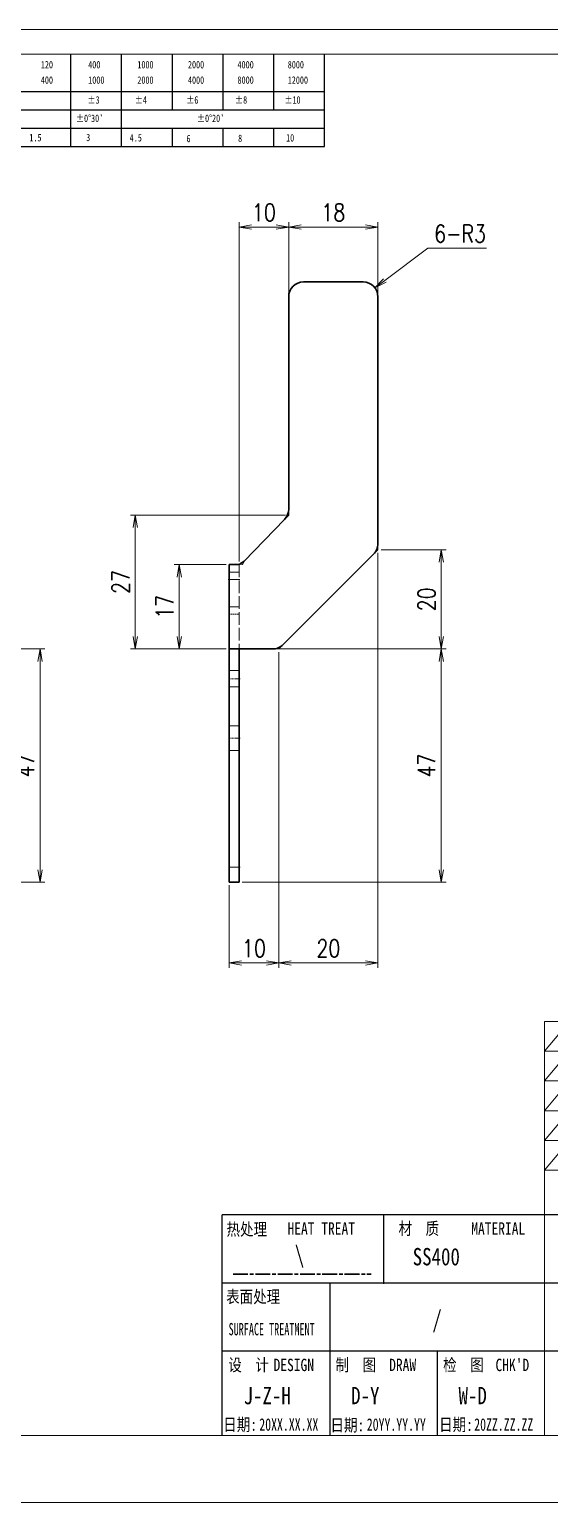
# Model space of a CAD drawing. Header units: millimetres. Extents: x 142029 to 212337, y -20537 to 1533.
# Drawn here: x 144058 to 144162.8, y 357.9 to 654.9 of the extents above; entities that cross this region are included whole.
import ezdxf
from ezdxf.enums import TextEntityAlignment as Align

# ---------------------------------------------------------------- set-up
doc = ezdxf.new("R2010")
doc.units = ezdxf.units.MM
doc.header["$LTSCALE"] = 0.5
for name, pattern in [('AM_ISO02W050x2', [3.75, 3, -0.75]), ('AM_ISO08W050x2', [9, 6, -0.75, 1.5, -0.75]), ('AM_ISO09W050', [22.5, 12, -1.5, 3, -1.5, 3, -1.5]), ('DASHDOT', [18.5, 12, -3, 0.5, -3]), ('DASHED', [15, 12, -3])]:
    doc.linetypes.add(name, pattern=pattern)
for name, color, linetype, lineweight in [('中心线', 2, 'AM_ISO08W050x2', 18), ('双点划线', 6, 'AM_ISO09W050', 18), ('图框', 7, 'Continuous', 18), ('标注线', 3, 'Continuous', 18), ('热处理', 7, 'Continuous', 20), ('粗实线', 7, 'Continuous', 35), ('粗点划线', 6, 'AM_ISO08W050x2', 35), ('虚线', 1, 'AM_ISO02W050x2', 18)]:
    doc.layers.add(name, color=color, linetype=linetype, lineweight=lineweight)
for name, color, linetype in [('图\\M+19E79\\M+195B6\\M+18E9A', 7, 'Continuous'), ('材质', 7, 'Continuous'), ('表面处理', 7, 'Continuous')]:
    doc.layers.add(name, color=color, linetype=linetype)
doc.layers.add('打印', color=7, linetype='Continuous', lineweight=15, plot=False)
doc.layers.add('打印-禁用', color=7, linetype='Continuous', lineweight=15, plot=False)
doc.styles.add('DIM', font='romans.shx', dxfattribs={"width": 0.8, "bigfont": 'bigfont.shx'})
doc.styles.add('国标', font='simfang.ttf', dxfattribs={"width": 0.8})
doc.dimstyles.new('XR 1-1$0', dxfattribs={"dimtxt": 3.5, "dimasz": 2.5, "dimexe": 1, "dimexo": 0.625, "dimgap": 1.2, "dimtad": 1, "dimzin": 9, "dimdsep": 46, "dimtxsty": 'DIM', "dimblk": 'OPEN', "dimcen": 0, "dimclrd": 8, "dimclre": 8, "dimclrt": 2, "dimazin": 2, "dimtfac": 0.5, "dimtmove": 0, "dimatfit": 3, "dimldrblk": 'OPEN', "dimfxl": 0, "dimtolj": 2, "dimlwd": 18, "dimlwe": 18, "dimarcsym": 0})
doc.dimstyles.new('XR 1-1$4', dxfattribs={"dimtxt": 3.5, "dimasz": 2.5, "dimexe": 1, "dimexo": 0.625, "dimgap": 1.2, "dimtad": 1, "dimtoh": 1, "dimdsep": 46, "dimtxsty": 'DIM', "dimblk": 'OPEN', "dimcen": 0, "dimclrd": 8, "dimclre": 8, "dimclrt": 2, "dimazin": 2, "dimtfac": 0.5, "dimtofl": 0, "dimtmove": 0, "dimatfit": 3, "dimldrblk": 'OPEN', "dimfxl": 0, "dimtolj": 2, "dimlwd": 18, "dimlwe": 18, "dimarcsym": 0})

# ---------------------------------------------------------------- blocks, each defined once
blk = doc.blocks.new('GZDEH零件A3图框V01版')
at = {"layer": '图\\M+19E79\\M+195B6\\M+18E9A', "color": 9}
for p, q in [((3061.98, -1561.98), (3061.98, -1554.46)), ((3072.2, -1561.98), (3072.2, -1554.46)), ((3082.42, -1561.98), (3082.42, -1554.46)), ((3092.64, -1561.98), (3092.64, -1554.46)), ((3102.86, -1561.98), (3102.86, -1554.46)), ((3113.09, -1573.08), (3113.09, -1554.46)), ((2996.09, -1561.98), (3113.09, -1561.98)), ((3061.98, -1573.08), (3061.98, -1561.98)), ((3072.2, -1573.08), (3072.2, -1561.98)), ((3082.42, -1565.68), (3082.42, -1561.98)), ((3092.64, -1565.68), (3092.64, -1561.98)), ((3102.86, -1565.68), (3102.86, -1561.98)), ((2996.09, -1565.68), (3113.09, -1565.68)), ((2996.09, -1569.38), (3113.09, -1569.38)), ((3082.42, -1573.08), (3082.42, -1569.48)), ((3092.64, -1573.08), (3092.64, -1569.38)), ((3102.86, -1573.08), (3102.86, -1569.38)), ((2990.09, -1573.08), (3113.09, -1573.08)), ((3272.49, -1788.46), (3092.49, -1788.46)), ((3124.99, -1788.46), (3124.99, -1802.35)), ((3181.99, -1802.21), (3092.49, -1802.21)), ((3114.17, -1802.21), (3114.17, -1815.96)), ((3181.99, -1815.96), (3092.49, -1815.96)), ((3114.17, -1815.96), (3114.17, -1832.96)), ((3114.17, -1815.96), (3114.17, -1832.96)), ((3135.83, -1815.96), (3135.83, -1832.96)), ((3135.83, -1815.96), (3135.83, -1832.96))]:
    blk.add_line(p, q, dxfattribs=at)
at = {"layer": '图\\M+19E79\\M+195B6\\M+18E9A', "color": 7}
blk.add_line((3272.49, -1788.46), (3092.49, -1788.46), dxfattribs=at)
at = {"layer": '图\\M+19E79\\M+195B6\\M+18E9A', "color": 9, "linetype": 'Continuous'}
blk.add_line((3092.49, -1832.96), (3092.49, -1788.46), dxfattribs=at)
at = {"layer": '图框', "linetype": 'Continuous'}
for p, q in [((3272.49, -1554.46), (2882.49, -1554.46)), ((3157.49, -1749.46), (3272.49, -1749.46)), ((3157.49, -1832.96), (3157.49, -1749.46)), ((2882.49, -1832.96), (3272.49, -1832.96))]:
    blk.add_line(p, q, dxfattribs=at)
at = {"layer": '图框', "color": 9}
for p, q in [((3157.49, -1755.46), (3162.49, -1749.46)), ((3157.49, -1755.46), (3272.49, -1755.46)), ((3157.49, -1761.46), (3162.49, -1755.46)), ((3157.49, -1761.46), (3272.49, -1761.46)), ((3157.49, -1767.46), (3162.49, -1761.46)), ((3157.49, -1767.46), (3272.49, -1767.46)), ((3157.49, -1773.46), (3162.49, -1767.46)), ((3157.49, -1773.46), (3272.49, -1773.46)), ((3157.49, -1779.46), (3162.49, -1773.46)), ((3157.49, -1779.46), (3272.49, -1779.46))]:
    blk.add_line(p, q, dxfattribs=at)
at = {"layer": '打印-禁用', "linetype": 'Continuous'}
for p, q in [((3277.49, -1549.46), (2857.49, -1549.46)), ((2857.49, -1846.46), (3277.49, -1846.46))]:
    blk.add_line(p, q, dxfattribs=at)
at = {"layer": '图\\M+19E79\\M+195B6\\M+18E9A', "color": 9, "style": '国标'}
for s, height, width, p in [('120', 1.5, 0.8, (3055.91, -1557.31)), ('400', 1.5, 0.8, (3065.46, -1557.31)), ('1000', 1.5, 0.8, (3075.36, -1557.31)), ('2000', 1.5, 0.8, (3085.57, -1557.31)), ('4000', 1.5, 0.8, (3095.57, -1557.31)), ('8000', 1.5, 0.8, (3105.7, -1557.31)), ('400', 1.5, 0.8, (3055.91, -1560.41)), ('1000', 1.5, 0.8, (3065.46, -1560.41)), ('2000', 1.5, 0.8, (3075.36, -1560.41)), ('4000', 1.5, 0.8, (3085.57, -1560.41)), ('8000', 1.5, 0.8, (3095.57, -1560.41)), ('12000', 1.5, 0.8, (3105.7, -1560.41)), ('±3', 1.5, 0.8, (3065.3, -1564.42)), ('±4', 1.5, 0.8, (3074.85, -1564.42)), ('±6', 1.5, 0.8, (3085.22, -1564.42)), ('±8', 1.5, 0.8, (3095.06, -1564.42)), ('±10', 1.5, 0.8, (3105.02, -1564.42)), ("±0%%D30'", 1.5, 0.8, (3062.98, -1568.12)), ("±0%%D20'", 1.5, 0.8, (3087.38, -1568.12)), ('1.5', 1.5, 0.8, (3053.59, -1572.01)), ('3', 1.5, 0.8, (3065.05, -1571.98)), ('4.5', 1.5, 0.8, (3073.82, -1572.05)), ('6', 1.5, 0.8, (3085.28, -1572.19)), ('8', 1.5, 0.8, (3095.68, -1572.15)), ('10', 1.5, 0.8, (3105.36, -1572.06)), ('热处理', 2.5, 0.8, (3093.35, -1792.61)), ('材  质', 2.5, 0.8, (3128.04, -1792.46)), ('表面处理', 2.5, 0.8, (3093.27, -1806.21)), ('SURFACE TREATMENT', 2.5, 0.6, (3093.77, -1812.75)), (' DESIGN', 2.5, 0.8, (3101.47, -1819.96)), (' DRAW', 2.5, 0.8, (3124.78, -1819.96)), ("CHK'D", 2.5, 0.8, (3147.58, -1819.96))]:
    blk.add_text(s, height=height, dxfattribs=dict(at, width=width)).set_placement(p)
at = {"layer": '图\\M+19E79\\M+195B6\\M+18E9A', "color": 9, "style": '国标', "width": 0.8}
for s, p in [('HEAT TREAT', (3112.45, -1792.46)), ('MATERIAL', (3148.14, -1792.46)), ('设  计', (3097.79, -1819.96)), ('制  图', (3119.43, -1819.96)), ('检  图', (3141.11, -1819.96)), ('日期:', (3096.09, -1832)), ('日期:', (3117.71, -1832.1)), ('日期:', (3139.62, -1832))]:
    blk.add_text(s, height=2.5, dxfattribs=at).set_placement(p, align=Align.CENTER)
blk = doc.blocks.new('DEH A3')
at = {"layer": '图框'}
blk.add_blockref('GZDEH零件A3图框V01版', (-2857.49, 1846.46), dxfattribs=at)
blk = doc.blocks.new('_Open')
at = {"color": 0, "linetype": 'ByBlock', "lineweight": -2}
for p, q in [((-1, 0.17), (0, 0)), ((-1, -0.17), (0, 0)), ((0, 0), (-1, 0))]:
    blk.add_line(p, q, dxfattribs=at)
blk = doc.blocks.new('*D79')
at = {"layer": 'Defpoints', "color": 0, "transparency": 16777216}
for p in [(144048.61, 530.01), (144041.61, 483.01), (144060.1, 483.01)]:
    blk.add_point(p, dxfattribs=at)
at = {"layer": '标注线', "color": 8, "lineweight": 18, "transparency": 16777216}
for p, q in [((144049.24, 530.01), (144061.1, 530.01)), ((144060.1, 527.51), (144060.1, 485.51)), ((144042.24, 483.01), (144061.1, 483.01))]:
    blk.add_line(p, q, dxfattribs=at)
at = {"layer": '标注线', "color": 8, "linetype": 'ByBlock', "lineweight": 18, "transparency": 16777216, "xscale": 2.5, "yscale": 2.5, "zscale": 2.5}
for p, rotation in [((144060.1, 530.01), 90), ((144060.1, 483.01), 270)]:
    blk.add_blockref('_Open', p, dxfattribs=dict(at, rotation=rotation))
at = {"layer": '标注线', "color": 2, "transparency": 16777216, "insert": (144057.15, 506.51), "char_height": 3.5, "attachment_point": 5, "rotation": 90, "style": 'DIM'}
blk.add_mtext('\\A2;47', dxfattribs=at)
blk = doc.blocks.new('*D91')
at = {"layer": 'Defpoints', "color": 0, "transparency": 16777216}
for p in [(144106.99, 530.01), (144141.01, 530.01), (144100.24, 483.01)]:
    blk.add_point(p, dxfattribs=at)
at = {"layer": '标注线', "color": 8, "lineweight": 18, "transparency": 16777216}
for p, q in [((144107.62, 530.01), (144142.01, 530.01)), ((144141.01, 485.51), (144141.01, 527.51)), ((144100.86, 483.01), (144142.01, 483.01))]:
    blk.add_line(p, q, dxfattribs=at)
at = {"layer": '标注线', "color": 8, "linetype": 'ByBlock', "lineweight": 18, "transparency": 16777216, "xscale": 2.5, "yscale": 2.5, "zscale": 2.5}
for p, rotation in [((144141.01, 530.01), 90), ((144141.01, 483.01), 270)]:
    blk.add_blockref('_Open', p, dxfattribs=dict(at, rotation=rotation))
at = {"layer": '标注线', "color": 2, "transparency": 16777216, "insert": (144138.06, 506.51), "char_height": 3.5, "attachment_point": 5, "rotation": 90, "style": 'DIM'}
blk.add_mtext('\\A2;47', dxfattribs=at)
blk = doc.blocks.new('*D92')
at = {"layer": 'Defpoints', "color": 0, "transparency": 16777216}
for p in [(144128.24, 550.01), (144141.01, 550.01), (144106.99, 530.01)]:
    blk.add_point(p, dxfattribs=at)
at = {"layer": '标注线', "color": 8, "lineweight": 18, "transparency": 16777216}
for p, q in [((144128.86, 550.01), (144142.01, 550.01)), ((144141.01, 532.51), (144141.01, 547.51)), ((144107.62, 530.01), (144142.01, 530.01))]:
    blk.add_line(p, q, dxfattribs=at)
at = {"layer": '标注线', "color": 8, "linetype": 'ByBlock', "lineweight": 18, "transparency": 16777216, "xscale": 2.5, "yscale": 2.5, "zscale": 2.5}
for p, rotation in [((144141.01, 550.01), 90), ((144141.01, 530.01), 270)]:
    blk.add_blockref('_Open', p, dxfattribs=dict(at, rotation=rotation))
at = {"layer": '标注线', "color": 2, "transparency": 16777216, "insert": (144138.06, 540.01), "char_height": 3.5, "attachment_point": 5, "rotation": 90, "style": 'DIM'}
blk.add_mtext('\\A2;20', dxfattribs=at)
blk = doc.blocks.new('*D93')
at = {"layer": 'Defpoints', "color": 0, "transparency": 16777216}
for p in [(144110.24, 615.07), (144110.24, 601.01), (144128.24, 601.01)]:
    blk.add_point(p, dxfattribs=at)
at = {"layer": '标注线', "color": 8, "lineweight": 18, "transparency": 16777216}
for p, q in [((144110.24, 601.63), (144110.24, 616.07)), ((144125.74, 615.07), (144112.74, 615.07)), ((144128.24, 601.63), (144128.24, 616.07))]:
    blk.add_line(p, q, dxfattribs=at)
at = {"layer": '标注线', "color": 8, "linetype": 'ByBlock', "lineweight": 18, "transparency": 16777216, "xscale": 2.5, "yscale": 2.5, "zscale": 2.5, "rotation": 180}
blk.add_blockref('_Open', (144110.24, 615.07), dxfattribs=at)
at = {"layer": '标注线', "color": 8, "linetype": 'ByBlock', "lineweight": 18, "transparency": 16777216, "xscale": 2.5, "yscale": 2.5, "zscale": 2.5}
blk.add_blockref('_Open', (144128.24, 615.07), dxfattribs=at)
at = {"layer": '标注线', "color": 2, "transparency": 16777216, "insert": (144119.24, 618.02), "char_height": 3.5, "attachment_point": 5, "style": 'DIM'}
blk.add_mtext('\\A2;18', dxfattribs=at)
blk = doc.blocks.new('*D94')
at = {"layer": 'Defpoints', "color": 0, "transparency": 16777216}
for p in [(144100.24, 615.07), (144110.24, 601.01), (144100.24, 547.01)]:
    blk.add_point(p, dxfattribs=at)
at = {"layer": '标注线', "color": 8, "lineweight": 18, "transparency": 16777216}
for p, q in [((144100.24, 547.63), (144100.24, 616.07)), ((144107.74, 615.07), (144102.74, 615.07)), ((144110.24, 601.63), (144110.24, 616.07))]:
    blk.add_line(p, q, dxfattribs=at)
at = {"layer": '标注线', "color": 8, "linetype": 'ByBlock', "lineweight": 18, "transparency": 16777216, "xscale": 2.5, "yscale": 2.5, "zscale": 2.5, "rotation": 180}
blk.add_blockref('_Open', (144100.24, 615.07), dxfattribs=at)
at = {"layer": '标注线', "color": 8, "linetype": 'ByBlock', "lineweight": 18, "transparency": 16777216, "xscale": 2.5, "yscale": 2.5, "zscale": 2.5}
blk.add_blockref('_Open', (144110.24, 615.07), dxfattribs=at)
at = {"layer": '标注线', "color": 2, "transparency": 16777216, "insert": (144105.24, 618.02), "char_height": 3.5, "attachment_point": 5, "style": 'DIM'}
blk.add_mtext('\\A2;10', dxfattribs=at)
blk = doc.blocks.new('*D95')
at = {"layer": 'Defpoints', "color": 0, "transparency": 16777216}
for p in [(144110.24, 557.01), (144079.31, 530.01), (144098.24, 530.01)]:
    blk.add_point(p, dxfattribs=at)
at = {"layer": '标注线', "color": 8, "lineweight": 18, "transparency": 16777216}
for p, q in [((144109.61, 557.01), (144078.31, 557.01)), ((144079.31, 554.51), (144079.31, 532.51)), ((144097.61, 530.01), (144078.31, 530.01))]:
    blk.add_line(p, q, dxfattribs=at)
at = {"layer": '标注线', "color": 8, "linetype": 'ByBlock', "lineweight": 18, "transparency": 16777216, "xscale": 2.5, "yscale": 2.5, "zscale": 2.5}
for p, rotation in [((144079.31, 557.01), 90), ((144079.31, 530.01), 270)]:
    blk.add_blockref('_Open', p, dxfattribs=dict(at, rotation=rotation))
at = {"layer": '标注线', "color": 2, "transparency": 16777216, "insert": (144076.36, 543.51), "char_height": 3.5, "attachment_point": 5, "rotation": 90, "style": 'DIM'}
blk.add_mtext('\\A2;27', dxfattribs=at)
blk = doc.blocks.new('*D96')
at = {"layer": 'Defpoints', "color": 0, "transparency": 16777216}
for p in [(144098.24, 547.01), (144088.18, 530.01), (144098.24, 530.01)]:
    blk.add_point(p, dxfattribs=at)
at = {"layer": '标注线', "color": 8, "lineweight": 18, "transparency": 16777216}
for p, q in [((144097.61, 547.01), (144087.18, 547.01)), ((144088.18, 544.51), (144088.18, 532.51)), ((144097.61, 530.01), (144087.18, 530.01))]:
    blk.add_line(p, q, dxfattribs=at)
at = {"layer": '标注线', "color": 8, "linetype": 'ByBlock', "lineweight": 18, "transparency": 16777216, "xscale": 2.5, "yscale": 2.5, "zscale": 2.5}
for p, rotation in [((144088.18, 547.01), 90), ((144088.18, 530.01), 270)]:
    blk.add_blockref('_Open', p, dxfattribs=dict(at, rotation=rotation))
at = {"layer": '标注线', "color": 2, "transparency": 16777216, "insert": (144085.23, 538.51), "char_height": 3.5, "attachment_point": 5, "rotation": 90, "style": 'DIM'}
blk.add_mtext('\\A2;17', dxfattribs=at)
blk = doc.blocks.new('*D97')
at = {"layer": 'Defpoints', "color": 0, "transparency": 16777216}
for p in [(144108.24, 530.01), (144098.24, 483.01), (144108.24, 466.7)]:
    blk.add_point(p, dxfattribs=at)
at = {"layer": '标注线', "color": 8, "lineweight": 18, "transparency": 16777216}
for p, q in [((144108.24, 529.38), (144108.24, 465.7)), ((144098.24, 482.38), (144098.24, 465.7)), ((144100.74, 466.7), (144105.74, 466.7))]:
    blk.add_line(p, q, dxfattribs=at)
at = {"layer": '标注线', "color": 8, "linetype": 'ByBlock', "lineweight": 18, "transparency": 16777216, "xscale": 2.5, "yscale": 2.5, "zscale": 2.5, "rotation": 180}
blk.add_blockref('_Open', (144098.24, 466.7), dxfattribs=at)
at = {"layer": '标注线', "color": 8, "linetype": 'ByBlock', "lineweight": 18, "transparency": 16777216, "xscale": 2.5, "yscale": 2.5, "zscale": 2.5}
blk.add_blockref('_Open', (144108.24, 466.7), dxfattribs=at)
at = {"layer": '标注线', "color": 2, "transparency": 16777216, "insert": (144103.24, 469.65), "char_height": 3.5, "attachment_point": 5, "style": 'DIM'}
blk.add_mtext('\\A2;10', dxfattribs=at)
blk = doc.blocks.new('*D98')
at = {"layer": 'Defpoints', "color": 0, "transparency": 16777216}
for p in [(144128.24, 550.01), (144108.24, 530.01), (144108.24, 466.7)]:
    blk.add_point(p, dxfattribs=at)
at = {"layer": '标注线', "color": 8, "lineweight": 18, "transparency": 16777216}
for p, q in [((144128.24, 549.38), (144128.24, 465.7)), ((144108.24, 529.38), (144108.24, 465.7)), ((144125.74, 466.7), (144110.74, 466.7))]:
    blk.add_line(p, q, dxfattribs=at)
at = {"layer": '标注线', "color": 8, "linetype": 'ByBlock', "lineweight": 18, "transparency": 16777216, "xscale": 2.5, "yscale": 2.5, "zscale": 2.5, "rotation": 180}
blk.add_blockref('_Open', (144108.24, 466.7), dxfattribs=at)
at = {"layer": '标注线', "color": 8, "linetype": 'ByBlock', "lineweight": 18, "transparency": 16777216, "xscale": 2.5, "yscale": 2.5, "zscale": 2.5}
blk.add_blockref('_Open', (144128.24, 466.7), dxfattribs=at)
at = {"layer": '标注线', "color": 2, "transparency": 16777216, "insert": (144118.24, 469.65), "char_height": 3.5, "attachment_point": 5, "style": 'DIM'}
blk.add_mtext('\\A2;20', dxfattribs=at)
blk = doc.blocks.new('*D99')
at = {"layer": 'Defpoints', "color": 0, "transparency": 16777216}
for p in [(144125.24, 601.01), (144127.64, 602.81)]:
    blk.add_point(p, dxfattribs=at)
at = {"layer": '标注线', "color": 8, "lineweight": 18, "transparency": 16777216}
for p in [(144129.63, 604.31), (144150.13, 610.79)]:
    blk.add_line(p, (144138.27, 610.79), dxfattribs=at)
at = {"layer": '标注线', "color": 8, "linetype": 'ByBlock', "lineweight": 18, "transparency": 16777216, "xscale": 2.5, "yscale": 2.5, "zscale": 2.5, "rotation": 216.9128792635224}
blk.add_blockref('_Open', (144127.64, 602.81), dxfattribs=at)
at = {"layer": '标注线', "color": 2, "transparency": 16777216, "insert": (144144.8, 613.74), "char_height": 3.5, "attachment_point": 5, "style": 'DIM'}
blk.add_mtext('\\A2;\\A2;6-R3', dxfattribs=at)

msp = doc.modelspace()

# ---------------------------------------------------------------- linework, layer by layer
at = {"color": 2, "lineweight": 13, "ltscale": 0.05}
msp.add_line((144098.237, 486.006), (144100.237, 486.006), dxfattribs=at)
at = {"layer": '中心线', "linetype": 'DASHDOT', "ltscale": 0.06}
msp.add_line((144098.037, 544.006), (144100.437, 544.006), dxfattribs=at)
at = {"layer": '中心线', "linetype": 'DASHDOT', "ltscale": 0.060015}
for p, q in [((144100.437, 524.006), (144098.037, 524.006)), ((144100.437, 512.006), (144098.037, 512.006)), ((144100.437, 486.006), (144098.037, 486.006))]:
    msp.add_line(p, q, dxfattribs=at)
at = {"layer": '双点划线'}
for p, q in [((144109.393, 556.133), (144110.237, 557.006)), ((144110.237, 558.22), (144110.237, 557.006)), ((144127.359, 549.127), (144128.237, 550.006)), ((144128.237, 551.248), (144128.237, 550.006)), ((144106.995, 530.006), (144108.237, 530.006)), ((144109.116, 530.884), (144108.237, 530.006))]:
    msp.add_line(p, q, dxfattribs=at)
at = {"layer": '打印'}
msp.add_lwpolyline([(143861.848, 654.912), (144281.848, 654.912), (144281.848, 357.912), (143861.848, 357.912)], close=True, dxfattribs=at)
at = {"layer": '粗实线', "ltscale": 0.3}
msp.add_line((144113.237, 604.006), (144125.237, 604.006), dxfattribs=at)
at = {"layer": '粗实线'}
for p, q in [((144110.237, 601.006), (144110.237, 558.22)), ((144128.237, 601.006), (144128.237, 551.248)), ((144109.116, 530.884), (144127.359, 549.127)), ((144098.237, 530.006), (144098.237, 486.006)), ((144100.237, 486.006), (144100.237, 530.006))]:
    msp.add_line(p, q, dxfattribs=at)
at = {"layer": '粗实线', "ltscale": 0.293153}
msp.add_line((144109.393, 556.133), (144101.237, 547.708), dxfattribs=at)
at = {"layer": '粗实线', "ltscale": 0.425}
msp.add_line((144098.237, 547.006), (144098.237, 530.006), dxfattribs=at)
at = {"layer": '粗实线', "ltscale": 0.05}
for p, q in [((144100.237, 547.006), (144098.237, 547.006)), ((144100.237, 483.006), (144098.237, 483.006))]:
    msp.add_line(p, q, dxfattribs=at)
at = {"layer": '粗实线', "ltscale": 0.075}
for p, q in [((144101.237, 530.006), (144098.237, 530.006)), ((144098.237, 486.006), (144098.237, 483.006)), ((144100.237, 483.006), (144100.237, 486.006))]:
    msp.add_line(p, q, dxfattribs=at)
at = {"layer": '粗实线', "ltscale": 0.143934}
msp.add_line((144101.237, 530.006), (144106.995, 530.006), dxfattribs=at)
at = {"layer": '粗实线'}
for centre, radius, start, end in [((144113.237, 601.006), 3, 90, 180), ((144125.237, 601.006), 3, 0, 90), ((144107.237, 558.22), 3, 315.93252, 0), ((144125.237, 551.248), 3, 315, 0), ((144125.443, 512.127), 43.034, 124.22792, 125.85483), ((144106.995, 533.006), 3, 270, 315)]:
    msp.add_arc(centre, radius, start, end, dxfattribs=at)
at = {"layer": '粗点划线', "linetype": 'AM_ISO08W050x2'}
msp.add_line((144099.023, 403.983), (144126.884, 403.983), dxfattribs=at)
at = {"layer": '虚线', "linetype": 'DASHED', "ltscale": 0.425}
msp.add_line((144100.237, 547.006), (144100.237, 530.006), dxfattribs=at)
at = {"layer": '虚线', "linetype": 'DASHED', "ltscale": 0.016667}
msp.add_line((144100.237, 547.006), (144100.904, 547.006), dxfattribs=at)
at = {"layer": '虚线', "linetype": 'DASHED', "ltscale": 0.05}
for p, q in [((144100.237, 545.506), (144098.237, 545.506)), ((144098.237, 545.506), (144100.237, 545.506)), ((144098.237, 544.006), (144100.237, 544.006)), ((144098.237, 538.506), (144100.237, 538.506)), ((144100.237, 538.506), (144098.237, 538.506)), ((144098.237, 537.006), (144100.237, 537.006)), ((144100.237, 525.656), (144098.237, 525.656)), ((144100.237, 525.656), (144098.237, 525.656)), ((144100.237, 525.656), (144098.237, 525.656)), ((144100.237, 525.656), (144098.237, 525.656)), ((144100.237, 522.356), (144098.237, 522.356)), ((144100.237, 522.356), (144098.237, 522.356)), ((144100.237, 522.356), (144098.237, 522.356)), ((144100.237, 522.356), (144098.237, 522.356)), ((144100.237, 514.506), (144098.237, 514.506)), ((144100.237, 509.506), (144098.237, 509.506)), ((144100.237, 486.006), (144098.237, 486.006))]:
    msp.add_line(p, q, dxfattribs=at)
at = {"layer": '虚线', "linetype": 'DASHED'}
msp.add_arc((144131.112, 533.078), 33.264, 153.90917, 155.24799, dxfattribs=at)

# ---------------------------------------------------------------- block references
at = {"layer": '图框'}
msp.add_blockref('DEH A3', (143861.848, 357.912), dxfattribs=at)

# ---------------------------------------------------------------- texts
at = {"layer": '图\\M+19E79\\M+195B6\\M+18E9A', "color": 3, "style": '国标'}
for s, height, width, p in [('J-Z-H', 3.5, 0.8, (144101.147, 377.728)), ('D-Y', 3.5, 0.8, (144122.827, 377.728)), ('W-D', 3.5, 0.8, (144144.487, 377.728)), ('20XX.XX.XX', 2.5, 0.7, (144104.312, 372.392)), ('20YY.YY.YY', 2.5, 0.7, (144125.992, 372.392)), ('20ZZ.ZZ.ZZ', 2.5, 0.7, (144147.652, 372.392))]:
    msp.add_text(s, height=height, dxfattribs=dict(at, width=width)).set_placement(p)
at = {"layer": '材质', "color": 3, "style": '国标', "width": 0.8}
msp.add_text('SS400', height=3.5, dxfattribs=at).set_placement((144140.007, 405.732), align=Align.CENTER)
at = {"layer": '热处理', "color": 3, "style": '国标', "width": 0.8}
msp.add_text('\\', height=3.5, dxfattribs=at).set_placement((144112.428, 406.108), align=Align.CENTER)
at = {"layer": '表面处理', "color": 3, "style": '国标', "width": 0.8}
msp.add_text('/', height=3.5, dxfattribs=at).set_placement((144140.149, 393.055), align=Align.CENTER)

# ---------------------------------------------------------------- dimensions: what is measured, and where the dimension line sits
at = {"layer": '标注线'}
for base, p1, p2, picture, middle in [((144100.237, 615.072), (144110.237, 601.006), (144100.237, 547.006), '*D94', (144105.237, 618.022)), ((144110.237, 615.072), (144128.237, 601.006), (144110.237, 601.006), '*D93', (144119.237, 618.022)), ((144108.237, 466.703), (144128.237, 550.006), (144108.237, 530.006), '*D98', (144118.237, 469.653)), ((144108.237, 466.703), (144098.237, 483.006), (144108.237, 530.006), '*D97', (144103.237, 469.653))]:
    dim = msp.add_linear_dim(base=base, p1=p1, p2=p2, dimstyle='XR 1-1$0', dxfattribs=at)
    dim.commit()
    dim.dimension.update_dxf_attribs({"geometry": picture, "text_midpoint": middle})
dim = msp.add_radius_dim(center=(144125.237, 601.006), mpoint=(144127.636, 602.807), text='\\A2;6-<>', dimstyle='XR 1-1$4', override={"dimtxsty": 'DIM'}, dxfattribs=at)
dim.commit()
dim.dimension.update_dxf_attribs({"geometry": '*D99', "text_midpoint": (144144.802, 610.794), "dimtype": 164})
for base, p1, p2, picture, middle in [((144079.307, 530.006), (144110.237, 557.006), (144098.237, 530.006), '*D95', (144076.357, 543.506)), ((144141.014, 550.006), (144106.995, 530.006), (144128.237, 550.006), '*D92', (144138.064, 540.006)), ((144088.185, 530.006), (144098.237, 547.006), (144098.237, 530.006), '*D96', (144085.235, 538.506)), ((144060.104, 483.006), (144048.615, 530.006), (144041.615, 483.006), '*D79', (144057.154, 506.506)), ((144141.014, 530.006), (144100.237, 483.006), (144106.995, 530.006), '*D91', (144138.064, 506.506))]:
    dim = msp.add_linear_dim(base=base, p1=p1, p2=p2, angle=90, dimstyle='XR 1-1$0', dxfattribs=at)
    dim.commit()
    dim.dimension.update_dxf_attribs({"geometry": picture, "text_midpoint": middle})

doc.saveas('drawing.dxf')
